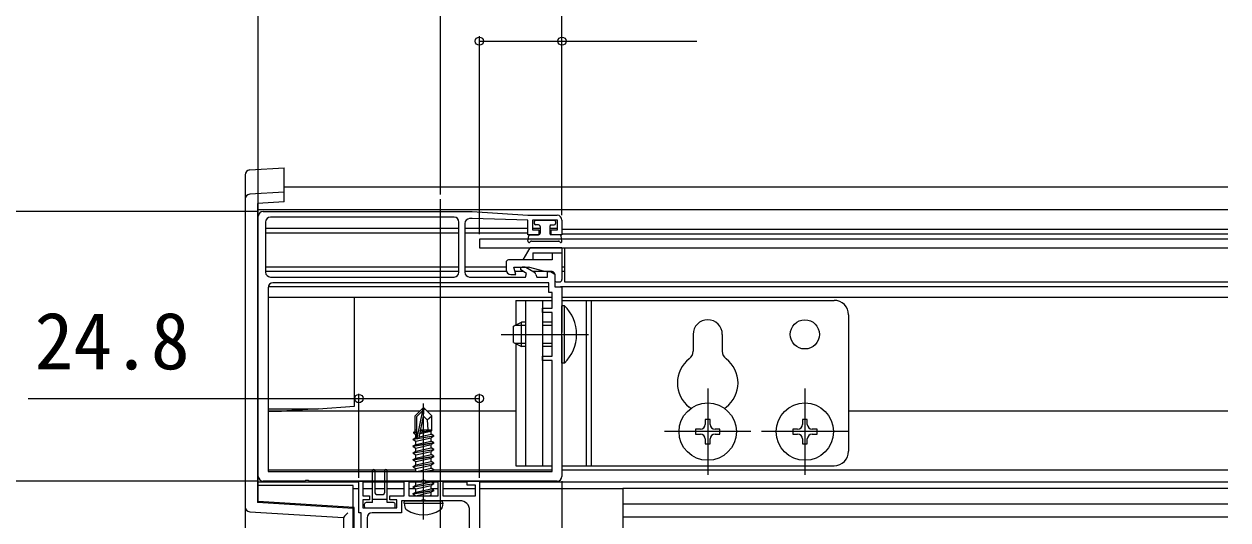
# Model space of a CAD drawing. Units: millimetres, scale not verified. Extents: x -700 to 700, y -1043 to 1037.
# Drawn here: x -575.2 to -327.4, y 693.3 to 795.3 of the extents above; entities that cross this region are included whole.
import ezdxf
from ezdxf.enums import TextEntityAlignment as Align

# ---------------------------------------------------------------- set-up
doc = ezdxf.new("R2010")
doc.units = ezdxf.units.MM
doc.header["$LTSCALE"] = 6
for name, color, linetype in [('0-2_YKK_11', 7, 'Continuous'), ('0-3_YKK_12', 2, 'Continuous'), ('0-4_YKK_13', 4, 'Continuous'), ('0-5_YKK_D', 6, 'Continuous')]:
    doc.layers.add(name, color=color, linetype=linetype)
doc.styles.add('ＭＳ ゴシック', font='')
doc.styles.get('ＭＳ ゴシック').set_extended_font_data('MS Gothic')

msp = doc.modelspace()

# ---------------------------------------------------------------- linework, layer by layer
at = {"layer": '0-2_YKK_11'}
for p, q in [((-527.002, 702.3), (-527.002, 755.8)), ((-525.502, 754.6), (-525.502, 744.3)), ((-486.702, 755.6), (-524.502, 755.6)), ((-485.702, 744.3), (-485.702, 754.6)), ((-484.502, 754.3), (-484.502, 744.3)), ((-525.002, 741.1), (-525.002, 703.3)), ((-524.502, 743.3), (-486.702, 743.3))]:
    msp.add_line(p, q, dxfattribs=at)
for points in [[(-526.002, 756.8), (-483.002, 756.8), (-471.502, 756), (-465.502, 756)], [(-464.502, 755), (-464.502, 752), (-466.752, 752), (-466.752, 753), (-465.402, 753), (-465.402, 755), (-470.602, 755), (-470.602, 753), (-469.252, 753), (-469.252, 752), (-471.502, 752), (-471.502, 755), (-483.002, 755.3), (-483.502, 755.3)], [(-483.502, 743.3), (-472.002, 743.3), (-471.801, 744.05), (-473.002, 744.743), (-473.002, 745.3), (-471.966, 745.3), (-470.317, 744.348)], [(-469.877, 743.824), (-469.686, 743.3), (-467.502, 743.3), (-467.502, 744.4), (-466.868, 744.4), (-466.002, 743.9), (-466.002, 741.3), (-464.502, 741.3), (-464.502, 731.958), (-464.622, 731.775), (-464.622, 731.225), (-464.502, 731.042), (-464.502, 702.3)], [(-525.002, 703.3), (-466.502, 703.3), (-466.502, 726.1), (-468.502, 726.1), (-468.502, 727), (-466.502, 727), (-466.502, 736), (-468.502, 736), (-468.502, 736.9), (-466.502, 736.9), (-466.502, 740.1), (-467.202, 740.1), (-467.202, 742.1), (-524.002, 742.1)], [(-465.502, 701.3), (-492.543, 701.3), (-492.727, 701.42), (-493.277, 701.42), (-493.46, 701.3), (-516.543, 701.3), (-516.727, 701.42), (-517.277, 701.42), (-517.46, 701.3), (-526.002, 701.3)], [(-505.802, 674.8), (-505.802, 694.8), (-506.302, 694.8), (-506.302, 701.3), (-505.502, 701.3), (-505.502, 698.3), (-504.102, 698.3), (-504.102, 697.5), (-505.502, 697.5), (-505.502, 695.8), (-498.502, 695.8), (-498.502, 697.5), (-499.902, 697.5), (-499.902, 698.3), (-497.002, 698.3), (-497.002, 701.3), (-496.002, 701.3), (-496.002, 698.3), (-490.002, 698.3), (-490.002, 701.3), (-489.002, 701.3), (-489.002, 698.3), (-482.302, 698.3), (-482.302, 700.5), (-484.002, 700.5), (-484.002, 701.3), (-481.502, 701.3)], [(-481.502, 701.3), (-481.502, 674.8), (-487.502, 674.8), (-487.502, 676), (-489.002, 676), (-489.002, 680), (-487.802, 680), (-487.802, 677.2), (-486.302, 677.2), (-486.302, 676), (-483.702, 676)], [(-485.502, 697.3), (-492.543, 697.3), (-492.727, 697.42), (-493.277, 697.42), (-493.46, 697.3), (-497.502, 697.3), (-497.502, 694.8), (-503.602, 694.8)], [(-482.702, 677), (-482.702, 684.5), (-483.502, 685.3), (-483.502, 695.3)], [(-504.602, 693.8), (-504.602, 684.4)]]:
    msp.add_lwpolyline(points, dxfattribs=at)
for centre, radius, start, end in [((-526.002, 755.8), 1, 90.00001, 179.99999), ((-465.502, 755), 1, 0.00001, 89.99999), ((-524.502, 754.6), 1, 90.00001, 179.99999), ((-486.702, 754.6), 1, 0.00001, 89.99999), ((-483.502, 754.3), 1, 90.00001, 179.99999), ((-524.502, 744.3), 1, 180.00001, 269.99999), ((-486.702, 744.3), 1, 270.00001, 359.99999), ((-483.502, 744.3), 1, 180.00001, 269.99999), ((-470.817, 743.482), 1, 19.99991, 59.99993), ((-524.002, 741.1), 1, 90.00001, 179.99999), ((-526.002, 702.3), 1, 180.00001, 269.99999), ((-465.502, 702.3), 1, 270.00001, 359.99999), ((-485.502, 695.3), 2, 0.00001, 89.99999), ((-503.602, 693.8), 1, 90.00001, 179.99999)]:
    msp.add_arc(centre, radius, start, end, dxfattribs=at)
at = {"layer": '0-3_YKK_12'}
for p, q in [((-327.431, 761.8), (-521.702, 761.8)), ((-489.502, -22.683), (-489.502, 759.3)), ((-327.431, 757.1), (-527.002, 757.1)), ((-471.502, 753.3), (-484.502, 753.3)), ((-469.002, 753.3), (-470.602, 753.3)), ((-465.402, 753.3), (-467.002, 753.3)), ((-471.502, 752.3), (-484.502, 752.3)), ((-469.002, 752.3), (-469.252, 752.3)), ((-466.752, 752.3), (-467.002, 752.3)), ((-327.431, 753.1), (-464.502, 753.1)), ((-327.431, 752.1), (-464.502, 752.1)), ((-485.702, 745.3), (-525.502, 745.3)), ((-485.702, 744.4), (-525.502, 744.4)), ((-476.002, 745.3), (-484.502, 745.3)), ((-475.918, 744.4), (-484.502, 744.4)), ((-472.407, 744.4), (-474.162, 744.4)), ((-472.046, 745.3), (-472.702, 745.3)), ((-472.046, 745.3), (-472.702, 745.3)), ((-466.948, 744.4), (-470.407, 744.4)), ((-464.002, 745.3), (-464.502, 745.3)), ((-464.002, 744.4), (-464.502, 744.4)), ((-467.202, 741.3), (-525.002, 741.3)), ((-327.431, 741.3), (-464.802, 741.3)), ((-466.502, 739.1), (-525.002, 739.1)), ((-327.431, 739.1), (-464.502, 739.1)), ((-477.002, 731.5), (-459.027, 731.5)), ((-434.502, 720.4), (-434.502, 702.6)), ((-414.502, 720.4), (-414.502, 702.6)), ((-493.002, 693.4), (-493.002, 717.3)), ((-493.752, 715.7), (-525.002, 715.7)), ((-474.002, 715.7), (-492.252, 715.7)), ((-327.431, 715.7), (-405.502, 715.7)), ((-425.602, 711.5), (-443.402, 711.5)), ((-405.602, 711.5), (-423.402, 711.5)), ((-494.552, 703.6), (-525.002, 703.6)), ((-466.502, 703.6), (-490.902, 703.6)), ((-327.431, 703.6), (-464.502, 703.6)), ((-506.284, 701.1), (-527.002, 701.1)), ((-507.502, 699.818), (-506.302, 699.818)), ((-496.984, 701.1), (-505.519, 701.1)), ((-505.502, 699.818), (-503.502, 699.818)), ((-503.002, 699.818), (-501.002, 699.818)), ((-500.502, 699.818), (-497.002, 699.818)), ((-489.984, 701.1), (-496.019, 701.1)), ((-496.002, 699.818), (-494.7, 699.818)), ((-491.452, 699.818), (-490.002, 699.818)), ((-483.984, 701.1), (-489.019, 701.1)), ((-489.002, 699.818), (-482.302, 699.818)), ((-327.431, 701.1), (-481.519, 701.1)), ((-481.502, 699.818), (-452.002, 699.818)), ((-452.002, 699.818), (-452.002, 664.8)), ((-327.431, 699.8), (-452.002, 699.8)), ((-327.431, 696.602), (-452.002, 696.602)), ((-327.431, 693.88), (-452.002, 693.88))]:
    msp.add_line(p, q, dxfattribs=at)
for points in [[(-485.702, 753.3), (-489.502, 753.3), (-525.502, 753.3)], [(-485.702, 752.3), (-489.502, 752.3), (-525.502, 752.3)]]:
    msp.add_lwpolyline(points, dxfattribs=at)
at = {"layer": '0-4_YKK_13'}
for p, q in [((-528.763, 765.309), (-521.702, 765.741)), ((-521.702, 760.741), (-521.702, 765.741)), ((-529.702, 764.311), (-529.702, 759.311)), ((-521.702, 760.741), (-528.763, 760.309)), ((-521.702, 759.743), (-521.702, 760.741)), ((-529.702, 759.311), (-529.702, 696.022)), ((-527.002, 697.116), (-527.002, 758.416)), ((-521.702, 758.741), (-521.702, 759.743)), ((-470.202, 754.7), (-470.202, 754.3)), ((-469.902, 755), (-466.102, 755)), ((-469.302, 754), (-469.902, 754)), ((-469.002, 753.7), (-469.002, 752.3)), ((-467.002, 753.7), (-467.002, 752.3)), ((-466.702, 754), (-466.102, 754)), ((-465.802, 754.7), (-465.802, 754.3)), ((-471.496, 750.702), (-471.311, 751.752)), ((-471.015, 752), (-469.302, 752)), ((-464.988, 752), (-466.702, 752)), ((-464.507, 750.702), (-464.692, 751.752)), ((-481.502, 749.3), (-327.431, 749.3)), ((-472.502, 746.8), (-471.058, 749.3)), ((-464.502, 749.3), (-471.058, 749.3)), ((-471.035, 750.525), (-471.021, 750.55)), ((-470.761, 750.7), (-465.242, 750.7)), ((-464.968, 750.525), (-464.982, 750.55)), ((-464.502, 749.3), (-464.502, 742.8)), ((-464.002, 749.3), (-464.002, 742.3)), ((-476.002, 746.3), (-476.002, 744.8)), ((-466.502, 746.8), (-475.502, 746.8)), ((-470.502, 748.3), (-470.502, 746.8)), ((-470.502, 748.3), (-464.502, 748.3)), ((-466.502, 748.3), (-466.502, 746.8)), ((-475.002, 743.8), (-474.002, 743.8)), ((-474.002, 743.8), (-474.403, 745.3)), ((-474.403, 745.3), (-471.36, 745.3)), ((-468.002, 744.4), (-471.36, 745.3)), ((-466.502, 744.4), (-468.002, 744.4)), ((-466.002, 743.9), (-466.002, 742.6)), ((-465.702, 742.3), (-465.002, 742.3)), ((-464.002, 742.3), (-327.431, 742.3)), ((-507.202, 717.017), (-507.202, 739.1)), ((-474.002, 738.5), (-466.502, 738.5)), ((-474.002, 738.5), (-474.002, 733.435)), ((-472.002, 738.5), (-472.002, 704.5)), ((-468.502, 738.5), (-468.502, 704.5)), ((-464.502, 738.5), (-408.502, 738.5)), ((-459.502, 738.5), (-459.502, 704.5)), ((-458.502, 738.5), (-458.502, 704.5)), ((-464.502, 725.6), (-464.502, 737.4)), ((-474.502, 733.2), (-472.802, 734)), ((-472.002, 734), (-472.802, 734)), ((-466.502, 734), (-468.502, 734)), ((-405.502, 735.5), (-405.502, 707.5)), ((-474.502, 729.8), (-474.502, 733.2)), ((-472.002, 733.346), (-474.192, 733.346)), ((-466.502, 733.346), (-468.502, 733.346)), ((-437.502, 731.5), (-437.502, 728.062)), ((-431.502, 731.5), (-431.502, 728.062)), ((-474.502, 729.8), (-472.802, 729)), ((-472.002, 729.654), (-474.192, 729.654)), ((-474.002, 729.565), (-474.002, 704.5)), ((-466.502, 729.654), (-468.502, 729.654)), ((-466.502, 729), (-468.502, 729)), ((-463.993, 725.6), (-464.502, 725.6)), ((-493.152, 716.3), (-494.702, 714.75)), ((-492.852, 716.3), (-493.152, 716.3)), ((-493.152, 715.876), (-493.152, 716.3)), ((-493.002, 714.678), (-493.002, 716.3)), ((-493.002, 714.678), (-492.852, 716.3)), ((-492.852, 716.3), (-491.302, 714.75)), ((-525.002, 715.716), (-522.202, 715.716)), ((-494.702, 711.581), (-494.702, 714.75)), ((-494.402, 714.626), (-493.152, 715.876)), ((-494.402, 710.348), (-494.402, 714.626)), ((-494.333, 710.177), (-493.152, 715.876)), ((-493.911, 710.293), (-493.002, 714.678)), ((-492.259, 713.947), (-491.302, 714.75)), ((-491.302, 711.719), (-491.302, 714.75)), ((-495.002, 711.408), (-494.702, 711.581)), ((-495.002, 711.408), (-494.402, 711.524)), ((-495.002, 711.192), (-495.002, 711.408)), ((-495.002, 711.192), (-494.402, 711.291)), ((-495.002, 711.192), (-494.552, 710.932)), ((-494.702, 711.9), (-494.402, 711.9)), ((-493.741, 711.116), (-491.452, 711.632)), ((-493.679, 711.41), (-491.302, 711.802)), ((-493.624, 711.675), (-492.468, 711.9)), ((-493.578, 711.9), (-491.302, 711.9)), ((-491.302, 711.719), (-491.452, 711.632)), ((-491.452, 710.968), (-491.452, 711.632)), ((-490.902, 710.55), (-495.102, 709.85)), ((-495.102, 709.95), (-494.187, 710.102)), ((-495.102, 709.85), (-495.102, 709.95)), ((-495.102, 709.85), (-494.552, 709.532)), ((-495.102, 708.55), (-490.902, 709.25)), ((-490.902, 709.15), (-495.102, 708.45)), ((-494.552, 710.932), (-494.398, 710.967)), ((-494.552, 710.268), (-494.552, 710.932)), ((-494.552, 709.532), (-491.452, 710.232)), ((-494.552, 708.868), (-494.552, 709.532)), ((-494.552, 708.132), (-491.452, 708.832)), ((-494.041, 710.127), (-490.902, 710.65)), ((-493.885, 710.418), (-491.452, 710.968)), ((-490.902, 710.65), (-491.452, 710.968)), ((-490.902, 710.55), (-491.452, 710.232)), ((-491.452, 709.568), (-491.452, 710.232)), ((-490.902, 709.25), (-491.452, 709.568)), ((-490.902, 709.15), (-491.452, 708.832)), ((-491.452, 708.168), (-491.452, 708.832)), ((-490.902, 710.55), (-490.902, 710.65)), ((-490.902, 709.15), (-490.902, 709.25)), ((-433.002, 711), (-432.002, 711)), ((-413.002, 711), (-412.002, 711)), ((-495.102, 708.45), (-495.102, 708.55)), ((-495.102, 708.45), (-494.552, 708.132)), ((-495.102, 707.15), (-490.902, 707.85)), ((-490.902, 707.75), (-495.102, 707.05)), ((-495.102, 707.05), (-495.102, 707.15)), ((-495.102, 707.05), (-494.552, 706.732)), ((-495.102, 705.75), (-490.902, 706.45)), ((-490.902, 706.35), (-495.102, 705.65)), ((-494.552, 707.468), (-494.552, 708.132)), ((-494.552, 706.732), (-491.452, 707.432)), ((-494.552, 706.068), (-494.552, 706.732)), ((-490.902, 707.85), (-491.452, 708.168)), ((-490.902, 707.75), (-491.452, 707.432)), ((-491.452, 706.768), (-491.452, 707.432)), ((-490.902, 706.45), (-491.452, 706.768)), ((-490.902, 706.35), (-491.452, 706.032)), ((-490.902, 707.75), (-490.902, 707.85)), ((-490.902, 706.35), (-490.902, 706.45)), ((-495.102, 705.65), (-495.102, 705.75)), ((-495.102, 705.65), (-494.552, 705.332)), ((-495.102, 704.35), (-490.902, 705.05)), ((-490.902, 704.95), (-495.102, 704.25)), ((-495.102, 704.25), (-495.102, 704.35)), ((-495.102, 704.25), (-494.552, 703.932)), ((-494.552, 705.332), (-491.452, 706.032)), ((-494.552, 704.668), (-494.552, 705.332)), ((-494.552, 703.932), (-491.452, 704.632)), ((-494.552, 703.3), (-494.552, 703.932)), ((-494.408, 703.3), (-491.452, 703.968)), ((-491.452, 705.368), (-491.452, 706.032)), ((-490.902, 705.05), (-491.452, 705.368)), ((-490.902, 704.95), (-491.452, 704.632)), ((-491.452, 703.968), (-491.452, 704.632)), ((-490.902, 703.65), (-491.452, 703.968)), ((-490.902, 704.95), (-490.902, 705.05)), ((-474.002, 704.5), (-466.502, 704.5)), ((-464.502, 704.5), (-408.502, 704.5)), ((-503.502, 696.9), (-503.502, 703.45)), ((-503.002, 703.45), (-503.002, 698.9)), ((-501.002, 703.45), (-501.002, 698.9)), ((-500.502, 696.9), (-500.502, 703.45)), ((-493.002, 703.3), (-490.902, 703.65)), ((-490.902, 703.55), (-492.402, 703.3)), ((-491.452, 701.168), (-491.452, 701.3)), ((-490.902, 703.55), (-491.335, 703.3)), ((-490.902, 703.55), (-490.902, 703.65)), ((-507.502, 700.416), (-527.002, 700.416)), ((-507.502, 700.116), (-507.502, 700.416)), ((-507.502, 695.924), (-507.502, 700.116)), ((-495.102, 700.15), (-490.902, 700.85)), ((-490.902, 700.75), (-495.102, 700.05)), ((-495.102, 700.05), (-495.102, 700.15)), ((-495.102, 700.05), (-494.552, 699.732)), ((-495.102, 698.75), (-490.902, 699.45)), ((-490.902, 699.35), (-495.102, 698.65)), ((-495.102, 698.75), (-494.552, 699.068)), ((-494.552, 700.468), (-494.552, 701.132)), ((-494.552, 699.732), (-491.452, 700.432)), ((-494.552, 699.068), (-491.452, 699.768)), ((-494.552, 699.068), (-494.552, 699.732)), ((-494.552, 698.332), (-491.452, 699.032)), ((-490.902, 700.85), (-491.452, 701.168)), ((-490.902, 700.75), (-491.452, 700.432)), ((-491.452, 699.768), (-491.452, 700.432)), ((-490.902, 699.45), (-491.452, 699.768)), ((-490.902, 699.35), (-491.452, 699.032)), ((-491.452, 698.368), (-491.452, 699.032)), ((-490.902, 700.75), (-490.902, 700.85)), ((-490.902, 699.35), (-490.902, 699.45)), ((-507.502, 695.724), (-527.202, 696.929)), ((-507.302, 695.912), (-527.002, 697.116)), ((-505.202, 696.5), (-505.202, 696.2)), ((-503.502, 696.9), (-504.802, 696.9)), ((-503.502, 697.6), (-500.502, 697.6)), ((-502.702, 698.6), (-501.302, 698.6)), ((-499.202, 696.9), (-500.502, 696.9)), ((-498.802, 696.2), (-498.802, 696.5)), ((-497.002, 696.8), (-496.913, 697.3)), ((-497.002, 696.8), (-496.86, 695.998)), ((-497.002, 696.8), (-489.002, 696.8)), ((-496.913, 697.3), (-489.09, 697.3)), ((-495.102, 698.65), (-495.102, 698.75)), ((-495.102, 698.65), (-494.552, 698.332)), ((-494.552, 698.3), (-494.552, 698.332)), ((-491.452, 698.368), (-491.676, 698.3)), ((-491.335, 698.3), (-491.452, 698.368)), ((-489.002, 696.8), (-489.143, 695.998)), ((-489.002, 696.8), (-489.09, 697.3)), ((-529.702, 696.022), (-529.702, 669.522)), ((-528.763, 695.024), (-509.502, 693.846)), ((-509.502, 693.848), (-509.502, 668.287)), ((-507.502, 669.224), (-507.502, 695.724)), ((-507.302, 673.416), (-507.302, 695.912)), ((-504.802, 695.8), (-499.202, 695.8))]:
    msp.add_line(p, q, dxfattribs=at)
for points in [[(-521.702, 758.741), (-527.202, 758.404), (-527.202, 696.929)], [(-327.431, 751.1), (-481.502, 751.1), (-481.502, 749.3)], [(-463.993, 725.6), (-463.993, 737.4), (-464.502, 737.4)], [(-472.002, 729), (-472.802, 729), (-472.802, 734)], [(-525.002, 716.216), (-514.702, 716.216), (-522.202, 715.716)], [(-514.702, 716.216), (-507.202, 716.716), (-507.202, 717.017)], [(-493.002, 714.678), (-492.259, 713.947), (-492.102, 711.9)], [(-434.002, 713), (-434.002, 714), (-435.002, 714), (-435.002, 713)], [(-414.002, 713), (-414.002, 714), (-415.002, 714), (-415.002, 713)], [(-436.002, 712), (-437.002, 712), (-437.002, 711), (-436.002, 711)], [(-432.002, 711), (-432.002, 712), (-433.002, 712)], [(-416.002, 712), (-417.002, 712), (-417.002, 711), (-416.002, 711)], [(-412.002, 711), (-412.002, 712), (-413.002, 712)], [(-495.102, 709.95), (-494.552, 710.268), (-494.402, 710.301)], [(-495.102, 708.55), (-494.552, 708.868), (-491.452, 709.568)], [(-435.002, 710), (-435.002, 709), (-434.002, 709), (-434.002, 710)], [(-415.002, 710), (-415.002, 709), (-414.002, 709), (-414.002, 710)], [(-495.102, 707.15), (-494.552, 707.468), (-491.452, 708.168)], [(-495.102, 705.75), (-494.552, 706.068), (-491.452, 706.768)], [(-495.102, 704.35), (-494.552, 704.668), (-491.452, 705.368)], [(-494.842, 701.3), (-494.552, 701.132), (-493.81, 701.3)], [(-495.102, 700.15), (-494.552, 700.468), (-491.452, 701.168)]]:
    msp.add_lwpolyline(points, dxfattribs=at)
for centre, radius in [((-414.502, 731.5), 3), ((-434.502, 711.5), 5.9), ((-414.502, 711.5), 5.9)]:
    msp.add_circle(centre, radius, dxfattribs=at)
for centre, radius, start, end in [((-528.702, 764.311), 1, 93.5, 180), ((-528.702, 759.311), 1, 93.5, 180), ((-469.902, 754.7), 0.3, 90, 180), ((-469.902, 754.3), 0.3, 180, 270), ((-469.302, 753.7), 0.3, 0, 90), ((-466.702, 753.7), 0.3, 90, 180), ((-466.102, 754.7), 0.3, 0, 90), ((-466.102, 754.3), 0.3, 270, 0), ((-471.015, 751.7), 0.3, 90, 170), ((-469.302, 752.3), 0.3, 270, 0), ((-466.702, 752.3), 0.3, 180, 270), ((-464.988, 751.7), 0.3, 10, 90), ((-471.252, 750.65), 0.25, 167.958, 330), ((-470.761, 750.4), 0.3, 90, 150), ((-465.242, 750.4), 0.3, 30, 90), ((-464.752, 750.65), 0.25, 210, 12.042), ((-475.502, 746.3), 0.5, 90, 180), ((-475.002, 744.8), 1, 180, 270), ((-466.502, 743.9), 0.5, 0, 90), ((-465.702, 742.6), 0.3, 180, 270), ((-465.002, 742.8), 0.5, 270, 0), ((-408.502, 735.5), 3, 0, 90), ((-469.734, 731.5), 8.232, 314.2189, 45.7811), ((-434.502, 731.5), 3, 0, 180), ((-434.502, 721.5), 6.25, 127.3052, 232.6948), ((-439.502, 728.062), 2, 307.3052, 0), ((-429.502, 728.062), 2, 180, 232.6948), ((-434.502, 721.5), 6.25, 307.3052, 52.6948), ((-439.502, 714.938), 2, 41.15635, 52.6948), ((-429.502, 714.938), 2, 127.3052, 138.84365), ((-436.002, 713), 1, 270, 0), ((-433.002, 713), 1, 180, 270), ((-416.002, 713), 1, 270, 0), ((-413.002, 713), 1, 180, 270), ((-494.153, 710.348), 0.248, 180, 347.19096), ((-436.002, 710), 1, 0, 90), ((-433.002, 710), 1, 90, 180), ((-416.002, 710), 1, 0, 90), ((-413.002, 710), 1, 90, 180), ((-408.502, 707.5), 3, 270, 0), ((-503.252, 703.45), 0.25, 0, 180), ((-500.752, 703.45), 0.25, 0, 180), ((-502.702, 698.9), 0.3, 180, 270), ((-501.302, 698.9), 0.3, 270, 0), ((-504.802, 696.5), 0.4, 90, 180), ((-499.202, 696.5), 0.4, 0, 90), ((-528.702, 696.022), 1, 180, 266.5), ((-504.802, 696.2), 0.4, 180, 270), ((-499.202, 696.2), 0.4, 270, 0), ((-495.974, 696.154), 0.9, 190, 237.94412), ((-493.002, 700.9), 6.5, 237.94412, 302.05588), ((-490.029, 696.154), 0.9, 302.05588, 350)]:
    msp.add_arc(centre, radius, start, end, dxfattribs=at)
msp.add_ellipse((-508.502, 694.787), major_axis=(1, 0.94), ratio=0.030496, start_param=1.6032031, end_param=3.1129129, dxfattribs=at)
at = {"layer": '0-5_YKK_D'}
for p, q in [((-527.002, 755.416), (-527.002, 912.8)), ((-527.002, 755.416), (-527.002, 882.8)), ((-489.502, 760.3), (-489.502, 882.8)), ((-489.502, 760.3), (-489.502, 882.8)), ((-527.002, 756.416), (-527.002, 852.8)), ((-464.502, 756), (-464.502, 852.8)), ((-489.502, 761.3), (-489.502, 822.8)), ((-464.502, 756), (-464.502, 822.8)), ((-481.502, 752.1), (-481.502, 792.8)), ((-464.502, 756), (-464.502, 792.8)), ((-527.002, 756.8), (-588.002, 756.8)), ((-506.302, 702), (-506.302, 719.3)), ((-481.502, 702), (-481.502, 719.3)), ((-574.377, 718.3), (-506.302, 718.3)), ((-506.302, 718.3), (-481.502, 718.3)), ((-527.002, 701.3), (-588.002, 701.3)), ((-527.002, 701.3), (-588.002, 701.3)), ((-464.502, 701.3), (-464.502, 643.8))]:
    msp.add_line(p, q, dxfattribs=at)
msp.add_lwpolyline([(-481.502, 791.8), (-464.502, 791.8), (-436.738, 791.8)], dxfattribs=at)
for centre in [(-481.502, 791.8), (-464.502, 791.8), (-506.302, 718.3), (-481.502, 718.3)]:
    msp.add_circle(centre, 0.85, dxfattribs=at)

# ---------------------------------------------------------------- texts
at = {"layer": '0-5_YKK_D', "style": 'ＭＳ ゴシック'}
msp.add_text('24.8', height=11.73, dxfattribs=at).set_placement((-573.059, 720.8), align=Align.BOTTOM_LEFT)

doc.saveas('drawing.dxf')
